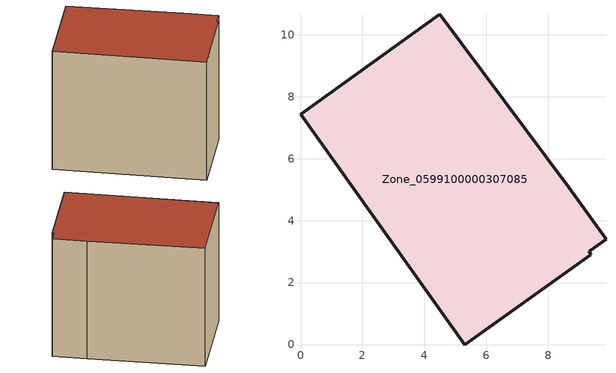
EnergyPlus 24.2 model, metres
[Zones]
Zone_0599100000307085
 floor ground (C_G): 9.37,2.9 5.31,0 0,7.44 4.5,10.66 8.65,5.08 9.86,3.39 9.32,3.01 z0
 wall outside (C_F): 5.31,0 9.37,2.9 9.32,3.01 9.86,3.39 8.65,5.08 4.5,10.66 0,7.44 5.31,0 z0:7.88
 roof outside (C_R): 9.32,3.01 9.86,3.39 8.65,5.08 4.5,10.66 0,7.44 5.31,0 9.37,2.9 z7.88
[BUILDING]
Pand.0599100000307085: North Axis=0; Terrain=City; Loads Convergence Tolerance Value=0.04; Temperature Convergence Tolerance Value=0.4; Solar Distribution=FullExterior; Maximum Number of Warmup Days=25; Minimum Number of Warmup Days=1
[Site:Location]
Rotterdam.The.Hague.AP_ZH_NLD Design_Conditions: Latitude=51.96; Longitude=4.45; Time Zone=1; Elevation=-4.5
[SITE:GROUNDTEMPERATURE:BUILDINGSURFACE]
18, 18, 18, 18, 18, 18, 18, 18, 18, 18, 18, 18
[MATERIAL] Thermal Absorptance=0.9; Solar Absorptance=0.7; Visible Absorptance=0.7
Name | Roughness | Thickness | Conductivity | Density | Specific Heat
G.TC.1975-1991 | MediumSmooth | 0.15 | 0.288461 | 540 | 1210
F.TC.1975-1991 | Rough | 0.3 | 0.230769 | 1920 | 840
R.TC.1975-1991 | MediumRough | 0.2 | 0.153846 | 1500 | 1000
[CONSTRUCTION]
C_G: G.TC.1975-1991
C_F: F.TC.1975-1991
C_R: R.TC.1975-1991
[ZONE]
Zone_0599100000307085: Type=1; Multiplier=1; Ceiling Height=Autocalculate; Volume=Autocalculate; Floor Area=autocalculate; Part of Total Floor Area=Yes
[ZONEINFILTRATION:DESIGNFLOWRATE]
Infil_Zone_0599100000307085: Zone or ZoneList or Space or SpaceList=Zone_0599100000307085; Schedule=AlwaysOn; Design Flow Rate Calculation Method=Flow/Area; Flow Rate per Floor Area=0.003; Constant Term Coefficient=1; Temperature Term Coefficient=0; Velocity Term Coefficient=0; Velocity Squared Term Coefficient=0
[HVACTEMPLATE:ZONE:IDEALLOADSAIRSYSTEM]
Zone_0599100000307085: Maximum Heating Supply Air Temperature=50; Minimum Cooling Supply Air Temperature=13; Maximum Heating Supply Air Humidity Ratio=0.0156; Minimum Cooling Supply Air Humidity Ratio=0.0077; Heating Limit=NoLimit; Cooling Limit=NoLimit; Dehumidification Control Type=ConstantSensibleHeatRatio; Cooling Sensible Heat Ratio=0.7; Dehumidification Setpoint=60; Humidification Control Type=None; Humidification Setpoint=30; Outdoor Air Method=None; Outdoor Air Flow Rate per Person=0.00944; Outdoor Air Flow Rate per Zone Floor Area=0; Outdoor Air Flow Rate per Zone=0; Demand Controlled Ventilation Type=None; Outdoor Air Economizer Type=NoEconomizer; Heat Recovery Type=None; Sensible Heat Recovery Effectiveness=0.7; Latent Heat Recovery Effectiveness=0.65
[ZONECONTROL:THERMOSTAT]
ThermostatControl_Zone_0599100000307085: Zone or ZoneList=Zone_0599100000307085; Control Type Schedule=DualSetpointControlType; Control 1=Thermostat_Zone_0599100000307085; Temperature Difference Between Cutout And Setpoint=0
[THERMOSTATSETPOINT:DUALSETPOINT]
Thermostat_Zone_0599100000307085: Heating Setpoint Temperature Schedule=HeatingSetpoint_Zone_0599100000307085; Cooling Setpoint Temperature Schedule=CoolingSetpoint_Zone_0599100000307085
[SCHEDULE:COMPACT]
HeatingSetpoint_Zone_0599100000307085: Through: 12/31, For: AllDays, Until: 24:00, 21
CoolingSetpoint_Zone_0599100000307085: Through: 12/31, For: AllDays, Until: 24:00, 24
DualSetpointControlType: Through: 12/31, For: AllDays, Until: 24:00, 4
AlwaysOn: Through: 12/31, For: AllDays, Until: 24:00, 1
